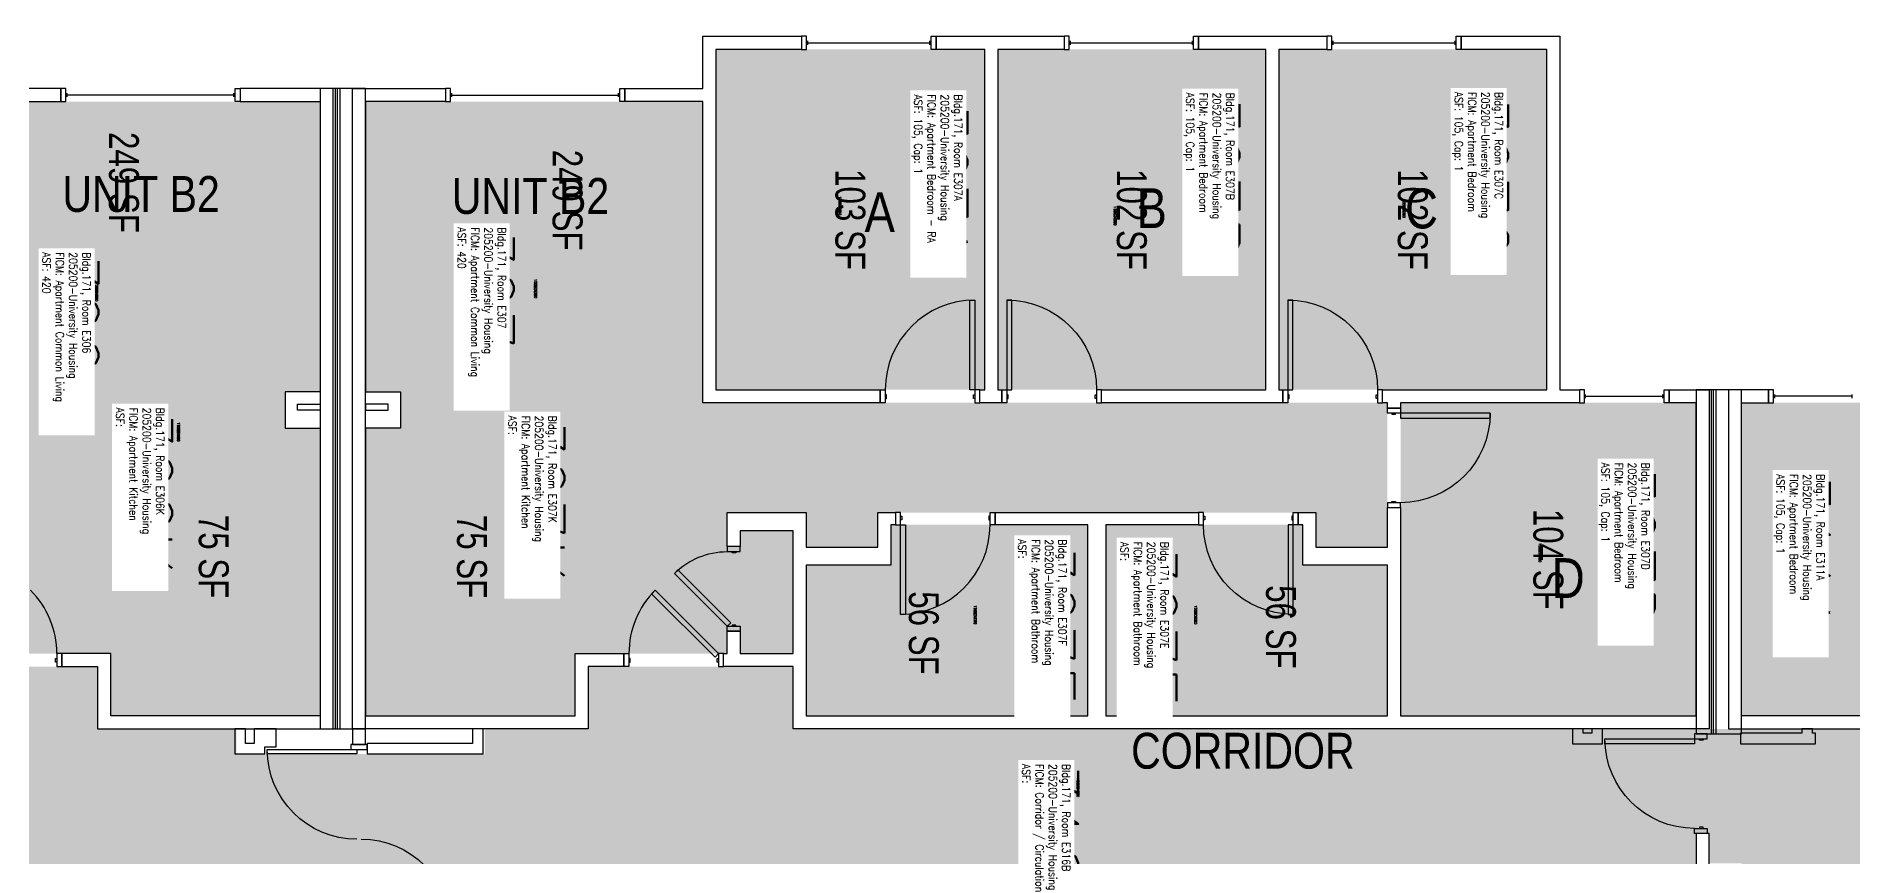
# Model space of a CAD drawing. Header units: inches. Extents: x 9163 to 12690, y -254 to 1288.
# Drawn here: x 10901 to 11631, y 958 to 1288 of the extents above; entities that cross this region are included whole.
import ezdxf
from ezdxf.enums import TextEntityAlignment as Align

# ---------------------------------------------------------------- set-up
doc = ezdxf.new("R2010")
doc.units = ezdxf.units.IN
doc.header["$LTSCALE"] = 48
doc.header["$MEASUREMENT"] = 0
for name, color, linetype in [('A-AREA-IDEN', 1, 'Continuous'), ('A-DOOR', 2, 'Continuous'), ('A-GLAZ', 1, 'Continuous'), ('A-IDEN-RNUM', 7, 'Continuous'), ('A-IDEN-SNUM', 4, 'Continuous'), ('A-IDEN-VNUM', 4, 'Continuous'), ('A-Wall', 5, 'Continuous'), ('AREA-TEXT', 3, 'Continuous'), ('Rooms-Category-Color', 7, 'Continuous'), ('Rooms-College-Color', 7, 'Continuous'), ('Rooms-Department-Color', 7, 'Continuous'), ('Rooms-Division-Color', 7, 'Continuous'), ('Rooms-Information', 7, 'Continuous')]:
    doc.layers.add(name, color=color, linetype=linetype)
doc.styles.add('AREA', font='arial.ttf', dxfattribs={"width": 0.75, "height": 12})
doc.styles.add('ROOMSNUMBER', font='txt.shx', dxfattribs={"height": 0.03})
doc.styles.add('ROOMVNUMBER', font='simplex.shx', dxfattribs={"width": 0.85})
doc.styles.get("Standard").update_dxf_attribs({"font": 'ARIALN.TTF'})

msp = doc.modelspace()

# ---------------------------------------------------------------- hatches: boundary and pattern name
h = msp.add_hatch()
h.set_pattern_fill('ANSI31', color=256, style=0)
h.set_pattern_definition([(135, (11632.31471, 1660.34839), (0.088388348, 0.088388348), [])])
h.paths.add_polyline_path([(11300.84, 1076.4), (11242.11, 1076.4), (11242.11, 1067.19), (11300.84, 1067.19)], flags=9)
at = {"layer": 'Rooms-Category-Color', "true_color": 0x728ef3}
for points in [[(11282.08, 1282.26), (11174.08, 1282.26), (11174.08, 1145.51), (11282.08, 1145.51), (11282.07, 1281.81)], [(11394.96, 1282.26), (11287.33, 1282.26), (11287.32, 1145.52), (11394.96, 1145.51), (11394.94, 1281.81)], [(11400.21, 1282.26), (11507.83, 1282.26), (11507.83, 1145.51), (11400.19, 1145.52), (11400.19, 1281.81)], [(11015.08, 1144.63), (10930.94, 1144.63), (10930.94, 1039.51), (10869.81, 1039.51), (10869.81, 1048.46), (10864.56, 1048.46), (10864.56, 1039.51), (10843.37, 1039.51), (10843.37, 1088.88), (10864.56, 1088.88), (10864.56, 1082.46), (10869.81, 1082.46), (10869.81, 1096.13), (10838.12, 1096.13), (10838.12, 1082.26), (10809.37, 1082.26), (10809.37, 1096.13), (10633.33, 1096.13), (10633.33, 1082.26), (10604.58, 1082.26), (10604.58, 1140.26), (10879.58, 1140.26), (10879.58, 1261.26), (11015.08, 1261.26)], [(11033.33, 1144.63), (11117.48, 1144.63), (11117.48, 1039.51), (11178.6, 1039.51), (11178.6, 1048.46), (11183.85, 1048.46), (11183.85, 1039.51), (11205.05, 1039.51), (11205.05, 1088.88), (11183.85, 1088.88), (11183.85, 1082.46), (11178.6, 1082.46), (11178.6, 1096.13), (11210.3, 1096.13), (11210.3, 1082.26), (11239.05, 1082.26), (11239.05, 1096.13), (11415.08, 1096.13), (11415.08, 1082.26), (11443.83, 1082.26), (11443.83, 1140.26), (11168.83, 1140.26), (11168.83, 1261.26), (11033.33, 1261.26)], [(10930.94, 1014.51), (10930.94, 1144.63), (11001.08, 1144.63), (11001.08, 1130.01), (11015.08, 1130.01), (11015.08, 1014.51)], [(11117.48, 1014.51), (11117.48, 1144.63), (11047.33, 1144.63), (11047.33, 1130.01), (11033.33, 1130.01), (11033.33, 1014.51)], [(11567.82, 1014.51), (11567.83, 1140.26), (11449.08, 1140.26), (11449.08, 1014.51)], [(11586.1, 1014.51), (11586.08, 1140.26), (11704.83, 1140.26), (11704.83, 1014.51)], [(11323.43, 1014.51), (11210.3, 1014.51), (11210.3, 1075.01), (11244.3, 1075.01), (11244.3, 1091.26), (11323.44, 1091.26)], [(11409.82, 1091.26), (11330.69, 1091.26), (11330.69, 1014.51), (11443.82, 1014.51), (11443.83, 1075.01), (11409.83, 1075.01)]]:
    msp.add_hatch(color=171, dxfattribs=at).paths.add_polyline_path(points)
at = {"layer": 'Rooms-Category-Color', "true_color": 0xadadad}
for points in [[(9544.69, 22.24), (9691.06, 169.49), (9691.77, 170.2), (9676.92, 185.05), (9743.84, 251.97), (9761.52, 234.29), (9819.73, 292.51), (9802.05, 310.18), (10318.82, 826.95), (10336.49, 809.27), (10394.71, 867.48), (10377.03, 885.16), (10443.95, 952.08), (10554.07, 841.95), (10632.39, 920.61), (10981.46, 920.61), (10981.46, 930.68), (10998.08, 930.68), (10998.08, 926.93), (11029.88, 926.95), (11029.83, 999.18), (10981.46, 999.18), (10981.46, 1009.26), (10925.69, 1009.26), (10925.69, 1034.26), (10843.37, 1034.26), (10843.37, 1009.26), (10416.27, 1009.26), (10206, 798.98), (10188.32, 816.66), (10130.11, 758.45), (10147.79, 740.77), (9631.02, 224.01), (9613.34, 241.68), (9555.13, 183.47), (9572.81, 165.79), (9509.6, 102.58), (9524.89, 87.29), (9509.87, 72.27), (9502.31, 64.87), (9513.59, 53.35)], [(11567.83, 1009.26), (11205.05, 1009.26), (11205.05, 1034.26), (11122.73, 1034.26), (11122.73, 1009.26), (11081.21, 1009.26), (11081.21, 999.18), (11029.83, 999.18), (11029.88, 926.93), (11069.21, 926.93), (11069.21, 930.68), (11081.21, 930.68), (11081.21, 920.62), (11134.61, 920.63), (11134.58, 949.26), (11241.71, 949.26), (11241.71, 829.5), (11258.83, 829.5), (11340.08, 829.5), (11340.08, 949.88), (11559.83, 949.88), (11559.83, 949.26), (11567.83, 949.26), (11567.83, 1009.26)], [(11567.83, 1009.26), (11567.83, 967.26), (11573.08, 967.26), (11573.08, 955.26), (11586.08, 955.26), (11586.08, 949.26), (11718.14, 949.26), (11718.14, 925.25), (11979.46, 925.25), (11979.46, 949.26), (12351.33, 949.26), (12351.33, 915.16), (12326.33, 915.16), (12326.33, 856.04), (12351.33, 856.04), (12351.33, 233.63), (12411.33, 233.63), (12411.33, 271.26), (12411.33, 837.54), (12436.33, 837.54), (12436.33, 919.86), (12411.33, 919.86), (12411.33, 1009.26), (12297.55, 1009.26), (12297.55, 1034.26), (12215.23, 1034.26), (12215.23, 1009.26), (12031.19, 1009.26), (12031.19, 1034.26), (11948.87, 1034.26), (11948.87, 1009.26)]]:
    msp.add_hatch(color=253, dxfattribs=at).paths.add_polyline_path(points)
at = {"layer": 'Rooms-College-Color', "true_color": 0xadadad}
for points in [[(11282.08, 1282.26), (11174.08, 1282.26), (11174.08, 1145.51), (11282.08, 1145.51), (11282.07, 1281.81)], [(11394.96, 1282.26), (11287.33, 1282.26), (11287.32, 1145.52), (11394.96, 1145.51), (11394.94, 1281.81)], [(11400.21, 1282.26), (11507.83, 1282.26), (11507.83, 1145.51), (11400.19, 1145.52), (11400.19, 1281.81)], [(11015.08, 1144.63), (10930.94, 1144.63), (10930.94, 1039.51), (10869.81, 1039.51), (10869.81, 1048.46), (10864.56, 1048.46), (10864.56, 1039.51), (10843.37, 1039.51), (10843.37, 1088.88), (10864.56, 1088.88), (10864.56, 1082.46), (10869.81, 1082.46), (10869.81, 1096.13), (10838.12, 1096.13), (10838.12, 1082.26), (10809.37, 1082.26), (10809.37, 1096.13), (10633.33, 1096.13), (10633.33, 1082.26), (10604.58, 1082.26), (10604.58, 1140.26), (10879.58, 1140.26), (10879.58, 1261.26), (11015.08, 1261.26)], [(11033.33, 1144.63), (11117.48, 1144.63), (11117.48, 1039.51), (11178.6, 1039.51), (11178.6, 1048.46), (11183.85, 1048.46), (11183.85, 1039.51), (11205.05, 1039.51), (11205.05, 1088.88), (11183.85, 1088.88), (11183.85, 1082.46), (11178.6, 1082.46), (11178.6, 1096.13), (11210.3, 1096.13), (11210.3, 1082.26), (11239.05, 1082.26), (11239.05, 1096.13), (11415.08, 1096.13), (11415.08, 1082.26), (11443.83, 1082.26), (11443.83, 1140.26), (11168.83, 1140.26), (11168.83, 1261.26), (11033.33, 1261.26)], [(10930.94, 1014.51), (10930.94, 1144.63), (11001.08, 1144.63), (11001.08, 1130.01), (11015.08, 1130.01), (11015.08, 1014.51)], [(11117.48, 1014.51), (11117.48, 1144.63), (11047.33, 1144.63), (11047.33, 1130.01), (11033.33, 1130.01), (11033.33, 1014.51)], [(11567.82, 1014.51), (11567.83, 1140.26), (11449.08, 1140.26), (11449.08, 1014.51)], [(11586.1, 1014.51), (11586.08, 1140.26), (11704.83, 1140.26), (11704.83, 1014.51)], [(11323.43, 1014.51), (11210.3, 1014.51), (11210.3, 1075.01), (11244.3, 1075.01), (11244.3, 1091.26), (11323.44, 1091.26)], [(11409.82, 1091.26), (11330.69, 1091.26), (11330.69, 1014.51), (11443.82, 1014.51), (11443.83, 1075.01), (11409.83, 1075.01)], [(9544.69, 22.24), (9691.06, 169.49), (9691.77, 170.2), (9676.92, 185.05), (9743.84, 251.97), (9761.52, 234.29), (9819.73, 292.51), (9802.05, 310.18), (10318.82, 826.95), (10336.49, 809.27), (10394.71, 867.48), (10377.03, 885.16), (10443.95, 952.08), (10554.07, 841.95), (10632.39, 920.61), (10981.46, 920.61), (10981.46, 930.68), (10998.08, 930.68), (10998.08, 926.93), (11029.88, 926.95), (11029.83, 999.18), (10981.46, 999.18), (10981.46, 1009.26), (10925.69, 1009.26), (10925.69, 1034.26), (10843.37, 1034.26), (10843.37, 1009.26), (10416.27, 1009.26), (10206, 798.98), (10188.32, 816.66), (10130.11, 758.45), (10147.79, 740.77), (9631.02, 224.01), (9613.34, 241.68), (9555.13, 183.47), (9572.81, 165.79), (9509.6, 102.58), (9524.89, 87.29), (9509.87, 72.27), (9502.31, 64.87), (9513.59, 53.35)], [(11567.83, 1009.26), (11205.05, 1009.26), (11205.05, 1034.26), (11122.73, 1034.26), (11122.73, 1009.26), (11081.21, 1009.26), (11081.21, 999.18), (11029.83, 999.18), (11029.88, 926.93), (11069.21, 926.93), (11069.21, 930.68), (11081.21, 930.68), (11081.21, 920.62), (11134.61, 920.63), (11134.58, 949.26), (11241.71, 949.26), (11241.71, 829.5), (11258.83, 829.5), (11340.08, 829.5), (11340.08, 949.88), (11559.83, 949.88), (11559.83, 949.26), (11567.83, 949.26), (11567.83, 1009.26)], [(11567.83, 1009.26), (11567.83, 967.26), (11573.08, 967.26), (11573.08, 955.26), (11586.08, 955.26), (11586.08, 949.26), (11718.14, 949.26), (11718.14, 925.25), (11979.46, 925.25), (11979.46, 949.26), (12351.33, 949.26), (12351.33, 915.16), (12326.33, 915.16), (12326.33, 856.04), (12351.33, 856.04), (12351.33, 233.63), (12411.33, 233.63), (12411.33, 271.26), (12411.33, 837.54), (12436.33, 837.54), (12436.33, 919.86), (12411.33, 919.86), (12411.33, 1009.26), (12297.55, 1009.26), (12297.55, 1034.26), (12215.23, 1034.26), (12215.23, 1009.26), (12031.19, 1009.26), (12031.19, 1034.26), (11948.87, 1034.26), (11948.87, 1009.26)]]:
    msp.add_hatch(color=253, dxfattribs=at).paths.add_polyline_path(points)
at = {"layer": 'Rooms-Department-Color', "true_color": 0x604aed}
for points in [[(11282.08, 1282.26), (11174.08, 1282.26), (11174.08, 1145.51), (11282.08, 1145.51), (11282.07, 1281.81)], [(11394.96, 1282.26), (11287.33, 1282.26), (11287.32, 1145.52), (11394.96, 1145.51), (11394.94, 1281.81)], [(11400.21, 1282.26), (11507.83, 1282.26), (11507.83, 1145.51), (11400.19, 1145.52), (11400.19, 1281.81)], [(11015.08, 1144.63), (10930.94, 1144.63), (10930.94, 1039.51), (10869.81, 1039.51), (10869.81, 1048.46), (10864.56, 1048.46), (10864.56, 1039.51), (10843.37, 1039.51), (10843.37, 1088.88), (10864.56, 1088.88), (10864.56, 1082.46), (10869.81, 1082.46), (10869.81, 1096.13), (10838.12, 1096.13), (10838.12, 1082.26), (10809.37, 1082.26), (10809.37, 1096.13), (10633.33, 1096.13), (10633.33, 1082.26), (10604.58, 1082.26), (10604.58, 1140.26), (10879.58, 1140.26), (10879.58, 1261.26), (11015.08, 1261.26)], [(11033.33, 1144.63), (11117.48, 1144.63), (11117.48, 1039.51), (11178.6, 1039.51), (11178.6, 1048.46), (11183.85, 1048.46), (11183.85, 1039.51), (11205.05, 1039.51), (11205.05, 1088.88), (11183.85, 1088.88), (11183.85, 1082.46), (11178.6, 1082.46), (11178.6, 1096.13), (11210.3, 1096.13), (11210.3, 1082.26), (11239.05, 1082.26), (11239.05, 1096.13), (11415.08, 1096.13), (11415.08, 1082.26), (11443.83, 1082.26), (11443.83, 1140.26), (11168.83, 1140.26), (11168.83, 1261.26), (11033.33, 1261.26)], [(10930.94, 1014.51), (10930.94, 1144.63), (11001.08, 1144.63), (11001.08, 1130.01), (11015.08, 1130.01), (11015.08, 1014.51)], [(11117.48, 1014.51), (11117.48, 1144.63), (11047.33, 1144.63), (11047.33, 1130.01), (11033.33, 1130.01), (11033.33, 1014.51)], [(11567.82, 1014.51), (11567.83, 1140.26), (11449.08, 1140.26), (11449.08, 1014.51)], [(11586.1, 1014.51), (11586.08, 1140.26), (11704.83, 1140.26), (11704.83, 1014.51)], [(11323.43, 1014.51), (11210.3, 1014.51), (11210.3, 1075.01), (11244.3, 1075.01), (11244.3, 1091.26), (11323.44, 1091.26)], [(11409.82, 1091.26), (11330.69, 1091.26), (11330.69, 1014.51), (11443.82, 1014.51), (11443.83, 1075.01), (11409.83, 1075.01)]]:
    msp.add_hatch(color=173, dxfattribs=at).paths.add_polyline_path(points)
at = {"layer": 'Rooms-Department-Color', "true_color": 0xacacac}
for points in [[(9544.69, 22.24), (9691.06, 169.49), (9691.77, 170.2), (9676.92, 185.05), (9743.84, 251.97), (9761.52, 234.29), (9819.73, 292.51), (9802.05, 310.18), (10318.82, 826.95), (10336.49, 809.27), (10394.71, 867.48), (10377.03, 885.16), (10443.95, 952.08), (10554.07, 841.95), (10632.39, 920.61), (10981.46, 920.61), (10981.46, 930.68), (10998.08, 930.68), (10998.08, 926.93), (11029.88, 926.95), (11029.83, 999.18), (10981.46, 999.18), (10981.46, 1009.26), (10925.69, 1009.26), (10925.69, 1034.26), (10843.37, 1034.26), (10843.37, 1009.26), (10416.27, 1009.26), (10206, 798.98), (10188.32, 816.66), (10130.11, 758.45), (10147.79, 740.77), (9631.02, 224.01), (9613.34, 241.68), (9555.13, 183.47), (9572.81, 165.79), (9509.6, 102.58), (9524.89, 87.29), (9509.87, 72.27), (9502.31, 64.87), (9513.59, 53.35)], [(11567.83, 1009.26), (11205.05, 1009.26), (11205.05, 1034.26), (11122.73, 1034.26), (11122.73, 1009.26), (11081.21, 1009.26), (11081.21, 999.18), (11029.83, 999.18), (11029.88, 926.93), (11069.21, 926.93), (11069.21, 930.68), (11081.21, 930.68), (11081.21, 920.62), (11134.61, 920.63), (11134.58, 949.26), (11241.71, 949.26), (11241.71, 829.5), (11258.83, 829.5), (11340.08, 829.5), (11340.08, 949.88), (11559.83, 949.88), (11559.83, 949.26), (11567.83, 949.26), (11567.83, 1009.26)], [(11567.83, 1009.26), (11567.83, 967.26), (11573.08, 967.26), (11573.08, 955.26), (11586.08, 955.26), (11586.08, 949.26), (11718.14, 949.26), (11718.14, 925.25), (11979.46, 925.25), (11979.46, 949.26), (12351.33, 949.26), (12351.33, 915.16), (12326.33, 915.16), (12326.33, 856.04), (12351.33, 856.04), (12351.33, 233.63), (12411.33, 233.63), (12411.33, 271.26), (12411.33, 837.54), (12436.33, 837.54), (12436.33, 919.86), (12411.33, 919.86), (12411.33, 1009.26), (12297.55, 1009.26), (12297.55, 1034.26), (12215.23, 1034.26), (12215.23, 1009.26), (12031.19, 1009.26), (12031.19, 1034.26), (11948.87, 1034.26), (11948.87, 1009.26)]]:
    msp.add_hatch(color=253, dxfattribs=at).paths.add_polyline_path(points)
at = {"layer": 'Rooms-Division-Color', "true_color": 0x604aed}
for points in [[(11282.08, 1282.26), (11174.08, 1282.26), (11174.08, 1145.51), (11282.08, 1145.51), (11282.07, 1281.81)], [(11394.96, 1282.26), (11287.33, 1282.26), (11287.32, 1145.52), (11394.96, 1145.51), (11394.94, 1281.81)], [(11400.21, 1282.26), (11507.83, 1282.26), (11507.83, 1145.51), (11400.19, 1145.52), (11400.19, 1281.81)], [(11015.08, 1144.63), (10930.94, 1144.63), (10930.94, 1039.51), (10869.81, 1039.51), (10869.81, 1048.46), (10864.56, 1048.46), (10864.56, 1039.51), (10843.37, 1039.51), (10843.37, 1088.88), (10864.56, 1088.88), (10864.56, 1082.46), (10869.81, 1082.46), (10869.81, 1096.13), (10838.12, 1096.13), (10838.12, 1082.26), (10809.37, 1082.26), (10809.37, 1096.13), (10633.33, 1096.13), (10633.33, 1082.26), (10604.58, 1082.26), (10604.58, 1140.26), (10879.58, 1140.26), (10879.58, 1261.26), (11015.08, 1261.26)], [(11033.33, 1144.63), (11117.48, 1144.63), (11117.48, 1039.51), (11178.6, 1039.51), (11178.6, 1048.46), (11183.85, 1048.46), (11183.85, 1039.51), (11205.05, 1039.51), (11205.05, 1088.88), (11183.85, 1088.88), (11183.85, 1082.46), (11178.6, 1082.46), (11178.6, 1096.13), (11210.3, 1096.13), (11210.3, 1082.26), (11239.05, 1082.26), (11239.05, 1096.13), (11415.08, 1096.13), (11415.08, 1082.26), (11443.83, 1082.26), (11443.83, 1140.26), (11168.83, 1140.26), (11168.83, 1261.26), (11033.33, 1261.26)], [(10930.94, 1014.51), (10930.94, 1144.63), (11001.08, 1144.63), (11001.08, 1130.01), (11015.08, 1130.01), (11015.08, 1014.51)], [(11117.48, 1014.51), (11117.48, 1144.63), (11047.33, 1144.63), (11047.33, 1130.01), (11033.33, 1130.01), (11033.33, 1014.51)], [(11567.82, 1014.51), (11567.83, 1140.26), (11449.08, 1140.26), (11449.08, 1014.51)], [(11586.1, 1014.51), (11586.08, 1140.26), (11704.83, 1140.26), (11704.83, 1014.51)], [(11323.43, 1014.51), (11210.3, 1014.51), (11210.3, 1075.01), (11244.3, 1075.01), (11244.3, 1091.26), (11323.44, 1091.26)], [(11409.82, 1091.26), (11330.69, 1091.26), (11330.69, 1014.51), (11443.82, 1014.51), (11443.83, 1075.01), (11409.83, 1075.01)]]:
    msp.add_hatch(color=173, dxfattribs=at).paths.add_polyline_path(points)
at = {"layer": 'Rooms-Division-Color', "true_color": 0xadadad}
for points in [[(9544.69, 22.24), (9691.06, 169.49), (9691.77, 170.2), (9676.92, 185.05), (9743.84, 251.97), (9761.52, 234.29), (9819.73, 292.51), (9802.05, 310.18), (10318.82, 826.95), (10336.49, 809.27), (10394.71, 867.48), (10377.03, 885.16), (10443.95, 952.08), (10554.07, 841.95), (10632.39, 920.61), (10981.46, 920.61), (10981.46, 930.68), (10998.08, 930.68), (10998.08, 926.93), (11029.88, 926.95), (11029.83, 999.18), (10981.46, 999.18), (10981.46, 1009.26), (10925.69, 1009.26), (10925.69, 1034.26), (10843.37, 1034.26), (10843.37, 1009.26), (10416.27, 1009.26), (10206, 798.98), (10188.32, 816.66), (10130.11, 758.45), (10147.79, 740.77), (9631.02, 224.01), (9613.34, 241.68), (9555.13, 183.47), (9572.81, 165.79), (9509.6, 102.58), (9524.89, 87.29), (9509.87, 72.27), (9502.31, 64.87), (9513.59, 53.35)], [(11567.83, 1009.26), (11205.05, 1009.26), (11205.05, 1034.26), (11122.73, 1034.26), (11122.73, 1009.26), (11081.21, 1009.26), (11081.21, 999.18), (11029.83, 999.18), (11029.88, 926.93), (11069.21, 926.93), (11069.21, 930.68), (11081.21, 930.68), (11081.21, 920.62), (11134.61, 920.63), (11134.58, 949.26), (11241.71, 949.26), (11241.71, 829.5), (11258.83, 829.5), (11340.08, 829.5), (11340.08, 949.88), (11559.83, 949.88), (11559.83, 949.26), (11567.83, 949.26), (11567.83, 1009.26)], [(11567.83, 1009.26), (11567.83, 967.26), (11573.08, 967.26), (11573.08, 955.26), (11586.08, 955.26), (11586.08, 949.26), (11718.14, 949.26), (11718.14, 925.25), (11979.46, 925.25), (11979.46, 949.26), (12351.33, 949.26), (12351.33, 915.16), (12326.33, 915.16), (12326.33, 856.04), (12351.33, 856.04), (12351.33, 233.63), (12411.33, 233.63), (12411.33, 271.26), (12411.33, 837.54), (12436.33, 837.54), (12436.33, 919.86), (12411.33, 919.86), (12411.33, 1009.26), (12297.55, 1009.26), (12297.55, 1034.26), (12215.23, 1034.26), (12215.23, 1009.26), (12031.19, 1009.26), (12031.19, 1034.26), (11948.87, 1034.26), (11948.87, 1009.26)]]:
    msp.add_hatch(color=253, dxfattribs=at).paths.add_polyline_path(points)

# ---------------------------------------------------------------- linework, layer by layer
at = {"layer": 'A-DOOR'}
for p, q in [((11572.21, 1007.26), (11567.21, 1007.26)), ((11567.21, 1007.26), (11567.21, 1005.26)), ((11572.21, 1005.26), (11572.21, 1007.26)), ((10993.83, 999.18), (10993.83, 1000.93)), ((10993.83, 1000.93), (11029.83, 1000.93)), ((11033.96, 1002.93), (11027.46, 1002.93)), ((11027.46, 1002.93), (11027.46, 1000.93)), ((11027.46, 1000.93), (11033.96, 1000.93)), ((11029.83, 1000.93), (11029.83, 999.18)), ((11033.96, 1000.93), (11033.96, 1002.93)), ((11531.21, 1003.26), (11531.21, 1005.26)), ((11531.21, 1005.26), (11567.21, 1005.26)), ((11567.21, 1003.26), (11531.21, 1003.26)), ((11567.21, 1005.26), (11567.21, 1003.26)), ((11567.21, 1005.26), (11572.21, 1005.26)), ((11569.21, 1004.76), (11569.21, 1005.26)), ((11569.21, 1005.26), (11570.71, 1005.26)), ((11570.71, 1004.76), (11569.21, 1004.76)), ((11570.71, 1005.26), (11570.71, 1004.76)), ((11029.83, 999.18), (10993.83, 999.18)), ((11567.21, 967.26), (11567.21, 969.26)), ((11567.21, 969.26), (11572.21, 969.26)), ((11572.21, 967.26), (11567.21, 967.26)), ((11570.71, 969.76), (11569.21, 969.76)), ((11569.21, 969.76), (11569.21, 969.26)), ((11569.21, 969.26), (11570.71, 969.26)), ((11570.71, 969.26), (11570.71, 969.76)), ((11572.21, 969.26), (11572.21, 967.26))]:
    msp.add_line(p, q, dxfattribs=at)
for points in [[(11278.08, 1145.51), (11276.08, 1145.51), (11276.08, 1181.51), (11278.08, 1181.51)], [(11290.96, 1145.51), (11292.96, 1145.51), (11292.96, 1181.51), (11290.96, 1181.51)], [(11403.83, 1145.51), (11405.83, 1145.51), (11405.83, 1181.51), (11403.83, 1181.51)], [(11242.08, 1140.26), (11240.08, 1140.26), (11240.08, 1145.51), (11242.08, 1145.51)], [(11242.08, 1142.01), (11242.58, 1142.01), (11242.58, 1143.51), (11242.08, 1143.51)], [(11278.08, 1142.01), (11277.58, 1142.01), (11277.58, 1143.51), (11278.08, 1143.51)], [(11278.08, 1140.26), (11280.08, 1140.26), (11280.08, 1145.51), (11278.08, 1145.51)], [(11290.96, 1140.26), (11288.96, 1140.26), (11288.96, 1145.51), (11290.96, 1145.51)], [(11290.96, 1142.01), (11291.46, 1142.01), (11291.46, 1143.51), (11290.96, 1143.51)], [(11326.96, 1142.01), (11326.46, 1142.01), (11326.46, 1143.51), (11326.96, 1143.51)], [(11326.96, 1140.26), (11328.96, 1140.26), (11328.96, 1145.51), (11326.96, 1145.51)], [(11403.83, 1140.26), (11401.83, 1140.26), (11401.83, 1145.51), (11403.83, 1145.51)], [(11403.83, 1142.01), (11404.33, 1142.01), (11404.33, 1143.51), (11403.83, 1143.51)], [(11439.83, 1142.01), (11439.33, 1142.01), (11439.33, 1143.51), (11439.83, 1143.51)], [(11439.83, 1140.26), (11441.83, 1140.26), (11441.83, 1145.51), (11439.83, 1145.51)], [(11443.83, 1136.13), (11443.83, 1138.13), (11449.08, 1138.13), (11449.08, 1136.13)], [(11445.58, 1136.13), (11445.58, 1135.63), (11447.08, 1135.63), (11447.08, 1136.13)], [(11449.08, 1136.13), (11449.08, 1134.13), (11485.08, 1134.13), (11485.08, 1136.13)], [(11248.19, 1096.13), (11246.19, 1096.13), (11246.19, 1091.26), (11248.19, 1091.26)], [(11248.19, 1094.76), (11248.69, 1094.76), (11248.69, 1093.26), (11248.19, 1093.26)], [(11284.19, 1094.76), (11283.69, 1094.76), (11283.69, 1093.26), (11284.19, 1093.26)], [(11284.19, 1096.13), (11286.19, 1096.13), (11286.19, 1091.26), (11284.19, 1091.26)], [(11369.94, 1096.13), (11367.94, 1096.13), (11367.94, 1091.26), (11369.94, 1091.26)], [(11369.94, 1094.76), (11370.44, 1094.76), (11370.44, 1093.26), (11369.94, 1093.26)], [(11405.94, 1094.76), (11405.44, 1094.76), (11405.44, 1093.26), (11405.94, 1093.26)], [(11405.94, 1096.13), (11407.94, 1096.13), (11407.94, 1091.26), (11405.94, 1091.26)], [(11443.83, 1100.13), (11443.83, 1098.13), (11449.08, 1098.13), (11449.08, 1100.13)], [(11445.58, 1100.13), (11445.58, 1100.63), (11447.08, 1100.63), (11447.08, 1100.13)], [(11248.19, 1091.26), (11250.19, 1091.26), (11250.19, 1055.26), (11248.19, 1055.26)], [(11405.94, 1091.26), (11403.94, 1091.26), (11403.94, 1055.26), (11405.94, 1055.26)], [(11183.85, 1080.46), (11183.85, 1082.46), (11178.6, 1082.46), (11178.6, 1080.46)], [(11182.1, 1080.46), (11182.1, 1079.96), (11180.6, 1079.96), (11180.6, 1080.46)], [(11178.6, 1050.46), (11180.02, 1051.87), (11158.8, 1073.08), (11157.39, 1071.67)], [(11175.11, 1039.51), (11173.7, 1038.09), (11148.24, 1063.55), (11149.66, 1064.96)], [(11182.1, 1050.46), (11182.1, 1050.96), (11180.6, 1050.96), (11180.6, 1050.46)], [(11183.85, 1050.46), (11183.85, 1048.46), (11178.6, 1048.46), (11178.6, 1050.46)], [(10909.3, 1036.01), (10908.8, 1036.01), (10908.8, 1037.51), (10909.3, 1037.51)], [(10909.3, 1034.26), (10911.3, 1034.26), (10911.3, 1039.51), (10909.3, 1039.51)], [(11139.11, 1034.26), (11137.11, 1034.26), (11137.11, 1039.51), (11139.11, 1039.51)], [(11139.11, 1036.01), (11139.61, 1036.01), (11139.61, 1037.51), (11139.11, 1037.51)], [(11175.11, 1036.01), (11174.61, 1036.01), (11174.61, 1037.51), (11175.11, 1037.51)], [(11175.11, 1034.26), (11177.11, 1034.26), (11177.11, 1039.51), (11175.11, 1039.51)]]:
    msp.add_lwpolyline(points, close=True, dxfattribs=at)
for centre, start, end in [((11278.08, 1145.51), 90, 180), ((11248.19, 1091.26), 270, 0), ((10873.3, 1039.51), 0, 45), ((11175.11, 1039.51), 135, 180)]:
    msp.add_arc(centre, 36, start, end, dxfattribs=at)
at = {"layer": 'A-DOOR', "extrusion": (0, 0, -1)}
for centre, radius, start, end in [((-11290.96, 1145.51), 36, 90, 180), ((-11403.83, 1145.51), 36, 90, 180), ((-11449.08, 1136.13), 36, 180, 270), ((-11405.94, 1091.26), 36, 270, 0), ((-11178.6, 1050.46), 30, 45, 90), ((-11029.83, 1000.93), 36, 270, 360), ((-11567.21, 1005.26), 36, 270, 0), ((-11031.58, 928.93), 36, 90, 180)]:
    msp.add_arc(centre, radius, start, end, dxfattribs=at)
at = {"layer": 'A-GLAZ'}
for p, q in [((11210.99, 1284.13), (11210.99, 1285.63)), ((11210.99, 1284.88), (11259.99, 1284.88)), ((11259.99, 1284.13), (11259.99, 1285.63)), ((11316.46, 1284.13), (11316.46, 1285.63)), ((11316.46, 1284.88), (11365.46, 1284.88)), ((11365.46, 1284.13), (11365.46, 1285.63)), ((11421.98, 1284.13), (11421.98, 1285.63)), ((11421.98, 1284.88), (11470.98, 1284.88)), ((11470.98, 1284.13), (11470.98, 1285.63)), ((10913.47, 1263.13), (10913.47, 1264.63)), ((10980.47, 1263.88), (10913.47, 1263.88)), ((10980.47, 1263.13), (10980.47, 1264.63)), ((11067.95, 1263.13), (11067.95, 1264.63)), ((11067.95, 1263.88), (11134.95, 1263.88)), ((11134.95, 1263.13), (11134.95, 1264.63)), ((11523.45, 1142.13), (11523.45, 1143.63)), ((11523.45, 1142.88), (11554.45, 1142.88)), ((11554.45, 1142.13), (11554.45, 1143.63)), ((11599.46, 1142.13), (11599.46, 1143.63)), ((11630.46, 1142.88), (11599.46, 1142.88)), ((11630.46, 1142.13), (11630.46, 1143.63))]:
    msp.add_line(p, q, dxfattribs=at)
for points in [[(11210.49, 1287.51), (11208.49, 1287.51), (11208.49, 1282.26), (11210.49, 1282.26)], [(11260.49, 1287.51), (11262.49, 1287.51), (11262.49, 1282.26), (11260.49, 1282.26)], [(11315.96, 1287.51), (11313.96, 1287.51), (11313.96, 1282.26), (11315.96, 1282.26)], [(11365.96, 1287.51), (11367.96, 1287.51), (11367.96, 1282.26), (11365.96, 1282.26)], [(11421.48, 1287.51), (11419.48, 1287.51), (11419.48, 1282.26), (11421.48, 1282.26)], [(11471.48, 1287.51), (11473.48, 1287.51), (11473.48, 1282.26), (11471.48, 1282.26)], [(10912.97, 1266.51), (10910.97, 1266.51), (10910.97, 1261.26), (10912.97, 1261.26)], [(10980.97, 1266.51), (10982.97, 1266.51), (10982.97, 1261.26), (10980.97, 1261.26)], [(11067.45, 1266.51), (11065.45, 1266.51), (11065.45, 1261.26), (11067.45, 1261.26)], [(11135.45, 1266.51), (11137.45, 1266.51), (11137.45, 1261.26), (11135.45, 1261.26)], [(11522.95, 1145.51), (11520.95, 1145.51), (11520.95, 1140.26), (11522.95, 1140.26)], [(11554.95, 1145.51), (11556.95, 1145.51), (11556.95, 1140.26), (11554.95, 1140.26)], [(11598.96, 1145.51), (11596.96, 1145.51), (11596.96, 1140.26), (11598.96, 1140.26)]]:
    msp.add_lwpolyline(points, close=True, dxfattribs=at)
at = {"layer": 'A-Wall'}
for p, q in [((11168.83, 1287.51), (11208.49, 1287.51)), ((11168.83, 1266.51), (11168.83, 1287.51)), ((11208.49, 1287.51), (11208.49, 1282.26)), ((11262.49, 1287.51), (11313.96, 1287.51)), ((11262.49, 1282.26), (11262.49, 1287.51)), ((11313.96, 1287.51), (11313.96, 1282.26)), ((11367.96, 1282.26), (11367.96, 1287.51)), ((11367.96, 1287.51), (11419.48, 1287.51)), ((11419.48, 1287.51), (11419.48, 1282.26)), ((11473.48, 1287.51), (11513.08, 1287.51)), ((11473.48, 1282.26), (11473.48, 1287.51)), ((11513.08, 1287.51), (11513.08, 1145.51)), ((11208.49, 1282.26), (11174.08, 1282.26)), ((11174.08, 1282.26), (11174.08, 1145.51)), ((11282.08, 1282.26), (11262.49, 1282.26)), ((11282.08, 1145.51), (11282.08, 1282.26)), ((11313.96, 1282.26), (11287.33, 1282.26)), ((11287.33, 1282.26), (11287.33, 1145.51)), ((11394.96, 1282.26), (11367.96, 1282.26)), ((11394.96, 1145.51), (11394.96, 1282.26)), ((11400.21, 1282.26), (11400.21, 1145.51)), ((11419.48, 1282.26), (11400.21, 1282.26)), ((11507.83, 1282.26), (11473.48, 1282.26)), ((11507.83, 1145.51), (11507.83, 1282.26)), ((10910.97, 1266.51), (10879.58, 1266.51)), ((10910.97, 1261.26), (10910.97, 1266.51)), ((11020.33, 1266.51), (10982.97, 1266.51)), ((10982.97, 1266.51), (10982.97, 1261.26)), ((11015.08, 1266.51), (11015.08, 1009.26)), ((11033.33, 1266.51), (11015.08, 1266.51)), ((11020.33, 1009.26), (11020.33, 1266.51)), ((11021.08, 1266.51), (11021.08, 1009.26)), ((11022.08, 1009.26), (11022.08, 1266.51)), ((11023.08, 1009.26), (11023.08, 1266.51)), ((11028.08, 1266.51), (11065.45, 1266.51)), ((11028.08, 1009.26), (11028.08, 1266.51)), ((11033.33, 1009.26), (11033.33, 1266.51)), ((11065.45, 1266.51), (11065.45, 1261.26)), ((11137.45, 1266.51), (11168.83, 1266.51)), ((11137.45, 1261.26), (11137.45, 1266.51)), ((10879.58, 1261.26), (10910.97, 1261.26)), ((10982.97, 1261.26), (11015.08, 1261.26)), ((11015.08, 1261.26), (11015.08, 1144.63)), ((11065.45, 1261.26), (11033.33, 1261.26)), ((11033.33, 1261.26), (11033.33, 1144.63)), ((11168.83, 1261.26), (11137.45, 1261.26)), ((11168.83, 1140.26), (11168.83, 1261.26)), ((11001.08, 1144.63), (11001.08, 1130.01)), ((11015.08, 1144.63), (11001.08, 1144.63)), ((11005.96, 1137.26), (11005.96, 1139.76)), ((11005.96, 1139.76), (11015.08, 1139.76)), ((11015.08, 1139.76), (11015.08, 1137.26)), ((11033.33, 1144.63), (11047.33, 1144.63)), ((11033.33, 1139.76), (11033.33, 1137.26)), ((11042.46, 1139.76), (11033.33, 1139.76)), ((11042.46, 1137.26), (11042.46, 1139.76)), ((11047.33, 1144.63), (11047.33, 1130.01)), ((11240.08, 1140.26), (11168.83, 1140.26)), ((11174.08, 1145.51), (11240.08, 1145.51)), ((11240.08, 1145.51), (11240.08, 1140.26)), ((11280.08, 1145.51), (11282.08, 1145.51)), ((11280.08, 1140.26), (11280.08, 1145.51)), ((11288.96, 1140.26), (11280.08, 1140.26)), ((11287.33, 1145.51), (11288.96, 1145.51)), ((11288.96, 1145.51), (11288.96, 1140.26)), ((11328.96, 1145.51), (11394.96, 1145.51)), ((11328.96, 1140.26), (11328.96, 1145.51)), ((11401.83, 1140.26), (11328.96, 1140.26)), ((11400.21, 1145.51), (11401.83, 1145.51)), ((11401.83, 1145.51), (11401.83, 1140.26)), ((11441.83, 1145.51), (11507.83, 1145.51)), ((11441.83, 1140.26), (11441.83, 1145.51)), ((11443.83, 1140.26), (11441.83, 1140.26)), ((11443.83, 1138.13), (11443.83, 1140.26)), ((11512.46, 1140.26), (11449.08, 1140.26)), ((11449.08, 1140.26), (11449.08, 1138.13)), ((11520.95, 1140.26), (11512.46, 1140.26)), ((11513.08, 1145.51), (11520.95, 1145.51)), ((11520.95, 1145.51), (11520.95, 1140.26)), ((11556.95, 1145.51), (11573.08, 1145.51)), ((11556.95, 1140.26), (11556.95, 1145.51)), ((11567.83, 1140.26), (11556.95, 1140.26)), ((11567.83, 1145.51), (11567.83, 1007.26)), ((11586.08, 1145.51), (11567.83, 1145.51)), ((11567.83, 1014.51), (11567.83, 1140.26)), ((11573.08, 1145.51), (11573.08, 1009.26)), ((11573.83, 1145.51), (11573.83, 1007.26)), ((11574.83, 1007.26), (11574.83, 1145.51)), ((11575.83, 1007.26), (11575.83, 1145.51)), ((11596.96, 1145.51), (11580.83, 1145.51)), ((11580.83, 1145.51), (11580.83, 1009.26)), ((11586.08, 1007.26), (11586.08, 1145.51)), ((11586.08, 1140.26), (11596.96, 1140.26)), ((11586.08, 1014.51), (11586.08, 1140.26)), ((11596.96, 1140.26), (11596.96, 1145.51)), ((11015.08, 1137.26), (11005.96, 1137.26)), ((11033.33, 1137.26), (11042.46, 1137.26)), ((11449.08, 1138.13), (11443.83, 1138.13)), ((11001.08, 1130.01), (11015.08, 1130.01)), ((11015.08, 1130.01), (11015.08, 1014.51)), ((11033.33, 1130.01), (11033.33, 1014.51)), ((11047.33, 1130.01), (11033.33, 1130.01)), ((11178.6, 1096.13), (11210.3, 1096.13)), ((11178.6, 1082.46), (11178.6, 1096.13)), ((11210.3, 1096.13), (11210.3, 1082.26)), ((11239.05, 1096.13), (11246.19, 1096.13)), ((11239.05, 1082.26), (11239.05, 1096.13)), ((11246.19, 1096.13), (11246.19, 1091.26)), ((11286.19, 1096.13), (11367.94, 1096.13)), ((11286.19, 1091.26), (11286.19, 1096.13)), ((11367.94, 1096.13), (11367.94, 1091.26)), ((11407.94, 1096.13), (11415.08, 1096.13)), ((11407.94, 1091.26), (11407.94, 1096.13)), ((11415.08, 1096.13), (11415.08, 1082.26)), ((11443.83, 1095.51), (11443.83, 1098.13)), ((11443.83, 1098.13), (11449.08, 1098.13)), ((11443.83, 1082.26), (11443.83, 1095.51)), ((11449.08, 1098.13), (11449.08, 1095.51)), ((11449.08, 1095.51), (11449.08, 1014.51)), ((11205.05, 1088.88), (11183.85, 1088.88)), ((11183.85, 1088.88), (11183.85, 1082.46)), ((11205.05, 1039.51), (11205.05, 1088.88)), ((11246.19, 1091.26), (11244.3, 1091.26)), ((11244.3, 1091.26), (11244.3, 1075.01)), ((11323.44, 1091.26), (11286.19, 1091.26)), ((11323.44, 1014.51), (11323.44, 1091.26)), ((11367.94, 1091.26), (11330.69, 1091.26)), ((11330.69, 1091.26), (11330.69, 1014.51)), ((11409.83, 1091.26), (11407.94, 1091.26)), ((11409.83, 1075.01), (11409.83, 1091.26)), ((11183.85, 1082.46), (11178.6, 1082.46)), ((11210.3, 1082.26), (11239.05, 1082.26)), ((11415.08, 1082.26), (11443.83, 1082.26)), ((11244.3, 1075.01), (11210.3, 1075.01)), ((11210.3, 1075.01), (11210.3, 1014.51)), ((11443.83, 1075.01), (11409.83, 1075.01)), ((11443.83, 1014.51), (11443.83, 1075.01)), ((11178.6, 1039.51), (11178.6, 1048.46)), ((11178.6, 1048.46), (11183.85, 1048.46)), ((11183.85, 1048.46), (11183.85, 1039.51)), ((10930.94, 1039.51), (10911.3, 1039.51)), ((10911.3, 1039.51), (10911.3, 1034.26)), ((10930.94, 1014.51), (10930.94, 1039.51)), ((11117.48, 1039.51), (11137.11, 1039.51)), ((11117.48, 1014.51), (11117.48, 1039.51)), ((11137.11, 1039.51), (11137.11, 1034.26)), ((11177.11, 1039.51), (11178.6, 1039.51)), ((11177.11, 1034.26), (11177.11, 1039.51)), ((11183.85, 1039.51), (11205.05, 1039.51)), ((10911.3, 1034.26), (10925.69, 1034.26)), ((10925.69, 1034.26), (10925.69, 1009.26)), ((11137.11, 1034.26), (11122.73, 1034.26)), ((11122.73, 1034.26), (11122.73, 1009.26)), ((11205.05, 1034.26), (11177.11, 1034.26)), ((11205.05, 1009.26), (11205.05, 1034.26)), ((11015.08, 1014.51), (10930.94, 1014.51)), ((11033.33, 1014.51), (11117.48, 1014.51)), ((11210.3, 1014.51), (11323.44, 1014.51)), ((11330.69, 1014.51), (11443.83, 1014.51)), ((11449.08, 1014.51), (11567.83, 1014.51)), ((11704.83, 1014.51), (11586.08, 1014.51)), ((10925.69, 1009.26), (11020.33, 1009.26)), ((10985.08, 1009.26), (10980.83, 1009.26)), ((10980.83, 1009.26), (10980.83, 999.18)), ((10985.08, 1003.43), (10985.08, 1009.26)), ((10988.58, 1009.26), (10988.58, 1003.43)), ((10997.46, 1009.26), (10988.58, 1009.26)), ((10997.46, 1002.01), (10997.46, 1009.26)), ((11015.08, 1009.26), (11033.33, 1009.26)), ((11028.08, 1009.26), (11028.08, 1002.93)), ((11033.33, 1009.26), (11028.08, 1009.26)), ((11122.73, 1009.26), (11028.08, 1009.26)), ((11033.33, 1002.93), (11033.33, 1009.26)), ((11080.58, 1009.26), (11076.33, 1009.26)), ((11076.33, 1009.26), (11076.33, 1003.43)), ((11080.58, 999.18), (11080.58, 1009.26)), ((11444.46, 1009.26), (11205.05, 1009.26)), ((11573.08, 1009.26), (11444.46, 1009.26)), ((11522.46, 1009.26), (11518.21, 1009.26)), ((11518.21, 1009.26), (11518.21, 1003.26)), ((11522.46, 1007.51), (11522.46, 1009.26)), ((11525.96, 1007.51), (11522.46, 1007.51)), ((11530.21, 1009.26), (11525.96, 1009.26)), ((11525.96, 1009.26), (11525.96, 1007.51)), ((11530.21, 1003.26), (11530.21, 1009.26)), ((11567.83, 1007.26), (11586.08, 1007.26)), ((11580.83, 1009.26), (11709.46, 1009.26)), ((11610.29, 1007.51), (11585.71, 1007.51)), ((11585.71, 1007.51), (11585.71, 1003.26)), ((11614.54, 1009.26), (11610.29, 1009.26)), ((11610.29, 1009.26), (11610.29, 1007.51)), ((11614.54, 1007.51), (11614.54, 1009.26)), ((11615.79, 1007.51), (11614.54, 1007.51)), ((11615.79, 1003.26), (11615.79, 1007.51)), ((10988.58, 1003.43), (10985.08, 1003.43)), ((10992.83, 999.18), (10992.83, 1002.01)), ((10992.83, 1002.01), (10997.46, 1002.01)), ((11028.08, 1002.93), (11033.33, 1002.93)), ((11076.33, 1003.43), (11033.96, 1003.43)), ((11033.96, 1003.43), (11033.96, 999.18)), ((11518.21, 1003.26), (11530.21, 1003.26)), ((11585.71, 1003.26), (11615.79, 1003.26)), ((10980.83, 999.18), (10992.83, 999.18)), ((11033.96, 999.18), (11080.58, 999.18)), ((11567.83, 967.26), (11567.83, 949.26)), ((11573.08, 967.26), (11567.83, 967.26)), ((11573.08, 949.26), (11573.08, 967.26))]:
    msp.add_line(p, q, dxfattribs=at)

# ---------------------------------------------------------------- texts
at = {"layer": 'A-AREA-IDEN'}
for s, p in [('UNIT B2', (10943.16, 1216.96)), ('UNIT B2', (11099.59, 1216.16)), ('CORRIDOR', (11385.75, 993.26))]:
    msp.add_text(s, height=14.4, dxfattribs=at).set_placement(p, align=Align.CENTER)
at = {"layer": 'A-AREA-IDEN', "char_height": 16, "width": 16.4244, "attachment_point": 1}
for s, insert in [('{\\C1;B}', (11343.01, 1226.46)), ('{\\C1;C}', (11450.89, 1226.33)), ('{\\C1;A}', (11233.77, 1224.83)), ('{\\C1;D}', (11509.83, 1077.84))]:
    msp.add_mtext(s, dxfattribs=dict(at, insert=insert))
at = {"layer": 'A-IDEN-RNUM', "style": 'ROOMSNUMBER', "width": 0.85}
for s, p in [('0307-A0', (11223.93, 1219.42)), ('0307-C0', (11450.49, 1218.42)), ('0307-B0', (11334.45, 1215.41)), ('0306-00', (10925.34, 1184.86)), ('0307-00', (11101.62, 1186.15)), ('0306-K0', (10958.18, 1128.53)), ('0307-K0', (11090.48, 1127.29)), ('0307-D0', (11505.13, 1080.08)), ('0307-F0', (11278.21, 1055.06)), ('0307-E0', (11366.79, 1055.06)), ('0316-B0', (11319.52, 985.71))]:
    msp.add_text(s, height=1, rotation=270, dxfattribs=at).set_placement(p, align=Align.MIDDLE_CENTER)
at = {"layer": 'A-IDEN-SNUM', "style": 'ROOMSNUMBER', "width": 0.85}
for s, p in [('1710E307A0', (11223.93, 1219.42)), ('1710E307B0', (11334.45, 1215.41)), ('1710E307C0', (11450.49, 1218.42)), ('1710E30700', (11101.62, 1186.15)), ('1710E30600', (10925.34, 1184.86)), ('1710E306K0', (10958.18, 1128.53)), ('1710E307K0', (11090.48, 1127.29)), ('1710E307D0', (11505.13, 1080.08)), ('1710E307F0', (11278.21, 1055.06)), ('1710E307E0', (11366.79, 1055.06)), ('1710E316B0', (11319.52, 985.71))]:
    msp.add_text(s, height=1, rotation=270, dxfattribs=at).set_placement(p, align=Align.MIDDLE_CENTER)
at = {"layer": 'A-IDEN-VNUM', "style": 'ROOMVNUMBER', "width": 0.85}
for s, p in [('307A', (11263.94, 1229.54)), ('307B', (11373.18, 1231.17)), ('307C', (11481.06, 1231.04)), ('307', (11081.59, 1186.16)), ('306', (10914.82, 1176.63)), ('306K', (10944.39, 1104.59)), ('307K', (11101.93, 1101.43)), ('307D', (11540, 1082.55)), ('311A', (11610.3, 1080.62)), ('307F', (11306.8, 1052.16)), ('307E', (11347.89, 1051.18)), ('316B', (11308.39, 963.26))]:
    msp.add_text(s, height=22.5, rotation=270, dxfattribs=at).set_placement(p, align=Align.MIDDLE_CENTER)
at = {"layer": 'AREA-TEXT', "style": 'AREA', "width": 0.75}
for s, p in [('249 SF', (10936.25, 1228.79)), ('249 SF', (11114.47, 1221.66)), ('103 SF', (11228.08, 1213.88)), ('102 SF', (11341.14, 1213.88)), ('102 SF', (11454.01, 1213.88)), ('75 SF', (10972.34, 1078.47)), ('75 SF', (11076.07, 1078.47)), ('104 SF', (11508.45, 1077.38)), ('56 SF', (11401.05, 1050.22)), ('56 SF', (11257.59, 1047.77))]:
    msp.add_text(s, height=12, rotation=270, dxfattribs=at).set_placement(p, align=Align.MIDDLE_CENTER)

# ---------------------------------------------------------------- next in the draw order: texts
at = {"layer": 'Rooms-Information', "width": 72, "attachment_point": 7, "rotation": 270, "style": 'ROOMVNUMBER', "bg_fill": 3, "box_fill_scale": 1.5, "bg_fill_color": 256, "bg_fill_true_color": 13158600, "bg_fill_transparency": 0}
for s, insert, char_height in [('Bldg.171, Room E307A^M^J205200-University Housing^M^JFICM: Apartment Bedroom - RA^M^JASF: 105, Cap: 1', (11252.69, 1264.15), 3.21429), ('Bldg.171, Room E307B^M^J205200-University Housing^M^JFICM: Apartment Bedroom^M^JASF: 105, Cap: 1', (11361.93, 1264.87), 3.2143), ('Bldg.171, Room E307C^M^J205200-University Housing^M^JFICM: Apartment Bedroom^M^JASF: 105, Cap: 1', (11469.81, 1265.19), 3.2143), ('Bldg.171, Room E306^M^J205200-University Housing^M^JFICM: Apartment Common Living^M^JASF: 420', (10903.57, 1200.76), 3.2143), ('Bldg.171, Room E306K^M^J205200-University Housing^M^JFICM: Apartment Kitchen^M^JASF: ', (10933.14, 1138.29), 3.2143), ('Bldg.171, Room E307K^M^J205200-University Housing^M^JFICM: Apartment Kitchen^M^JASF: ', (11090.68, 1135.12), 3.2143), ('Bldg.171, Room E307D^M^J205200-University Housing^M^JFICM: Apartment Bedroom^M^JASF: 105, Cap: 1', (11528.75, 1116.25), 3.2143), ('Bldg.171, Room E311A^M^J205200-University Housing^M^JFICM: Apartment Bedroom^M^JASF: 105, Cap: 1', (11599.05, 1111.59), 3.2143), ('Bldg.171, Room E307F^M^J205200-University Housing^M^JFICM: Apartment Bathroom^M^JASF: ', (11295.55, 1085.4), 3.2143), ('Bldg.171, Room E307E^M^J205200-University Housing^M^JFICM: Apartment Bathroom^M^JASF: ', (11336.64, 1084.42), 3.2143), ('Bldg.171, Room E316B^M^J205200-University Housing^M^JFICM: Corridor / Circulation^M^JASF: ', (11297.14, 995.14), 3.2143)]:
    msp.add_mtext(s, dxfattribs=dict(at, insert=insert, char_height=char_height))

# ---------------------------------------------------------------- next in the draw order: texts
at = {"layer": 'Rooms-Information', "insert": (11070.34, 1210.75), "char_height": 3.2143, "width": 72, "attachment_point": 7, "rotation": 270, "style": 'ROOMVNUMBER', "bg_fill": 3, "box_fill_scale": 1.5, "bg_fill_color": 256, "bg_fill_true_color": 13158600, "bg_fill_transparency": 0}
msp.add_mtext('Bldg.171, Room E307^M^J205200-University Housing^M^JFICM: Apartment Common Living^M^JASF: 420', dxfattribs=at)

doc.saveas('drawing.dxf')
